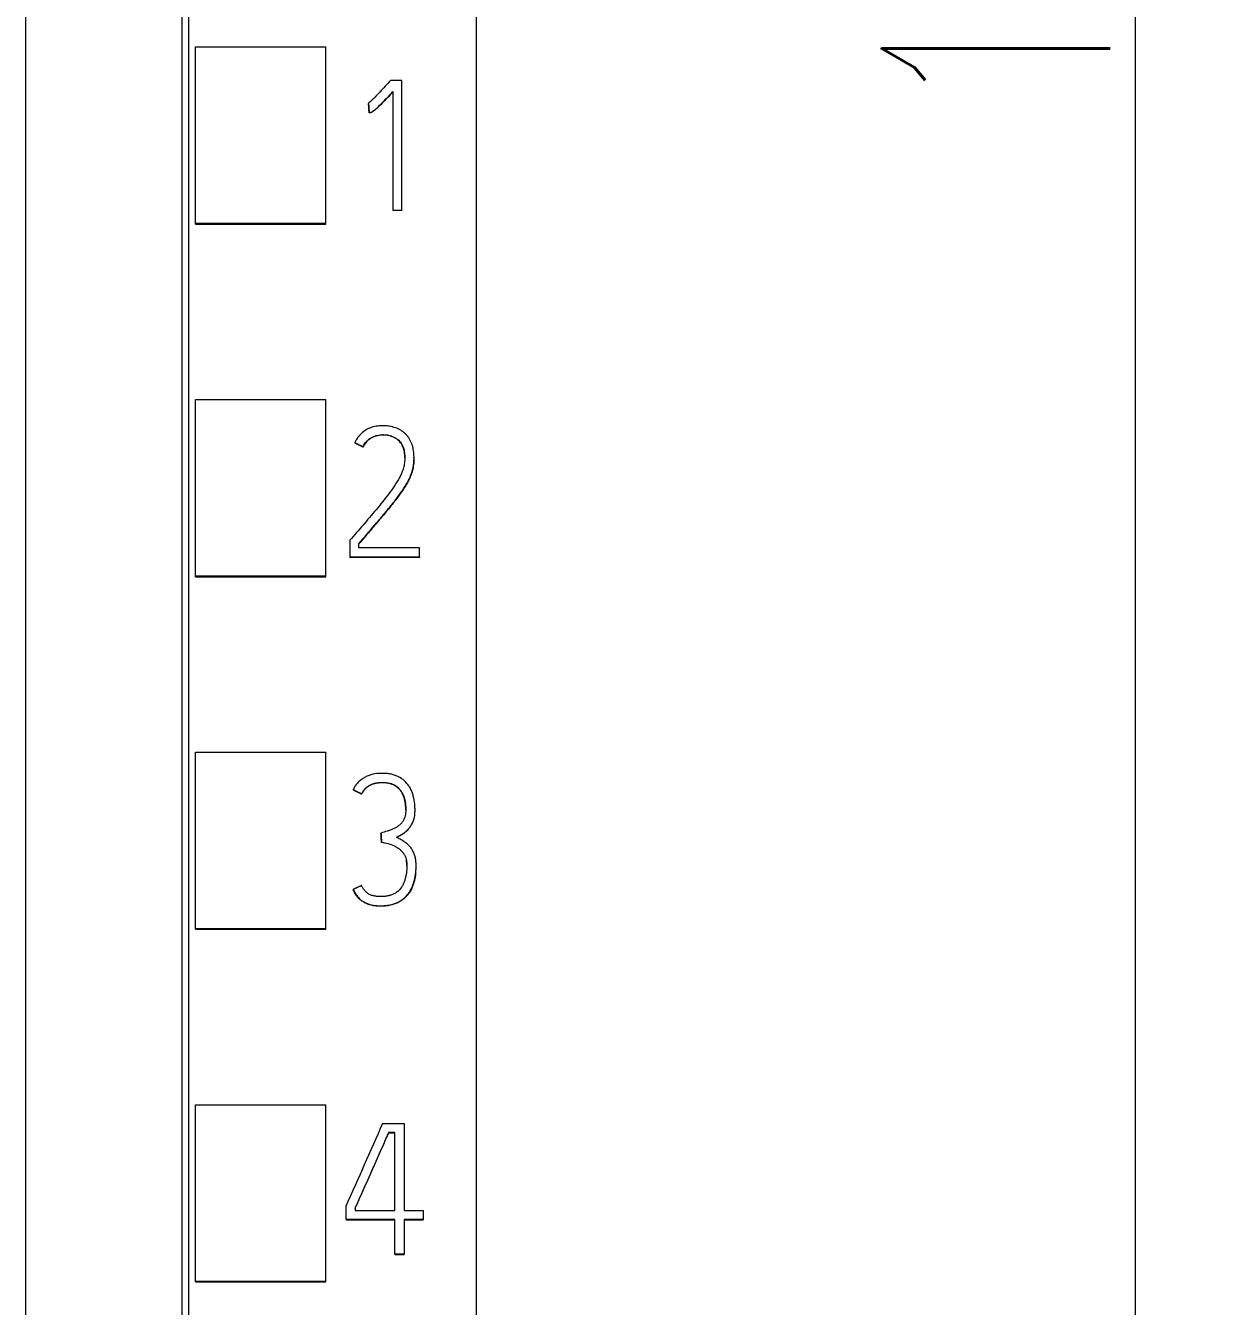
# Model space of a CAD drawing. Header units: millimetres. Extents: x 0 to 594, y 0 to 420.
# Drawn here: x 263.27 to 281.77, y 277.97 to 297.59 of the extents above; entities that cross this region are included whole.
import ezdxf

# ---------------------------------------------------------------- set-up
doc = ezdxf.new("R2010")
doc.units = ezdxf.units.MM
doc.layers.add('1', color=7, linetype='Continuous')
doc.layers.add('106', color=7, linetype='Continuous')
doc.styles.add('latin_extended', font='simplex.shx')
doc.dimstyles.get("Standard").update_dxf_attribs({"dimtxt": 0.18, "dimasz": 0.18, "dimexe": 0.18, "dimexo": 0.0625, "dimgap": 0.09, "dimtad": 0, "dimtih": 1, "dimtoh": 1, "dimdec": 4, "dimzin": 0, "dimdsep": 46, "dimtxsty": 'Standard', "dimcen": 0.09, "dimadec": 0, "dimazin": 0, "dimtfac": 1, "dimtdec": 4, "dimtofl": 0, "dimtmove": 0, "dimatfit": 3, "dimfxl": 1, "dimtolj": 1, "dimtzin": 0, "dimarcsym": 0})

# ---------------------------------------------------------------- blocks, each defined once
blk = doc.blocks.new('_U1')
at = {"layer": '106', "color": 7, "lineweight": 13}
for p, q in [((265.171041, 372.600565), (281.770981, 372.600565)), ((280.270981, 225.600565), (280.270981, 372.600565)), ((268.571777, 225.600565), (281.770981, 225.600565))]:
    blk.add_line(p, q, dxfattribs=at)
at = {"layer": '106', "color": 7, "lineweight": 25}
for points in [[(280.270981, 372.600565), (280.731765, 369.100567), (279.810197, 369.100564)], [(280.270981, 225.600565), (279.810197, 229.100564), (280.731765, 229.100567)]]:
    blk.add_solid(points, dxfattribs=at)
at = {"layer": '106', "color": 7, "linetype": 'Continuous', "lineweight": 18, "insert": (279.885428, 296.176223), "char_height": 3.5, "attachment_point": 7, "rotation": 90, "line_spacing_factor": 0.963855, "style": 'latin_extended'}
blk.add_mtext('\\W0.6447;147', dxfattribs=at)

msp = doc.modelspace()

# ---------------------------------------------------------------- linework, layer by layer
at = {"layer": '1', "color": 7, "linetype": 'Continuous', "lineweight": 13}
for p, q in [((270.171, 360.281), (270.171, 246.863)), ((265.771, 249.185), (265.771, 358.001)), ((265.871, 294.566), (265.871, 297.268)), ((265.871, 297.268), (267.871, 297.268)), ((267.871, 294.566), (267.871, 297.268)), ((269.035, 296.752), (268.86, 296.752)), ((269.035, 294.763), (269.035, 296.752)), ((268.896, 296.58), (268.896, 294.763)), ((268.524, 296.406), (268.524, 296.4)), ((268.533, 296.259), (268.533, 296.253)), ((268.896, 294.763), (268.896, 294.757)), ((268.896, 294.763), (269.035, 294.763)), ((269.035, 294.757), (268.896, 294.757)), ((269.035, 294.763), (269.035, 294.757)), ((265.871, 294.566), (267.871, 294.566)), ((265.871, 294.55), (265.871, 294.566)), ((265.871, 294.55), (267.871, 294.55)), ((267.871, 294.55), (267.871, 294.566)), ((265.871, 289.165), (265.871, 291.866)), ((265.871, 291.866), (267.871, 291.866)), ((267.871, 289.165), (267.871, 291.866)), ((268.313, 291.205), (268.313, 291.199)), ((268.438, 291.141), (268.438, 291.135)), ((269.22, 290.973), (269.22, 290.979)), ((268.238, 289.709), (268.238, 289.454)), ((268.377, 289.592), (268.377, 289.659)), ((269.304, 289.592), (268.377, 289.592)), ((269.304, 289.454), (269.304, 289.592)), ((268.238, 289.454), (268.238, 289.447)), ((268.238, 289.454), (269.304, 289.454)), ((269.304, 289.447), (268.238, 289.447)), ((269.304, 289.454), (269.304, 289.447)), ((265.871, 289.165), (267.871, 289.165)), ((265.871, 289.15), (265.871, 289.165)), ((267.871, 289.15), (267.871, 289.165)), ((265.871, 289.15), (267.871, 289.15)), ((265.871, 283.763), (265.871, 286.465)), ((265.871, 286.465), (267.871, 286.465)), ((267.871, 283.763), (267.871, 286.465)), ((268.29, 285.889), (268.29, 285.883)), ((268.417, 285.825), (268.417, 285.819)), ((269.236, 285.57), (269.236, 285.577)), ((268.714, 285.224), (268.714, 285.218)), ((268.723, 285.085), (268.723, 285.079)), ((269.252, 284.717), (269.252, 284.724)), ((268.29, 284.362), (268.29, 284.356)), ((265.871, 283.75), (265.871, 283.763)), ((265.871, 283.763), (267.871, 283.763)), ((265.871, 283.75), (267.871, 283.75)), ((267.871, 283.75), (267.871, 283.763)), ((265.871, 278.362), (265.871, 281.063)), ((265.871, 281.063), (267.871, 281.063)), ((267.871, 278.362), (267.871, 281.063)), ((268.739, 280.775), (269.069, 280.775)), ((269.069, 280.775), (269.069, 279.445)), ((268.831, 280.637), (268.831, 280.631)), ((268.928, 280.637), (268.831, 280.637)), ((268.831, 280.631), (268.928, 280.631)), ((268.928, 279.445), (268.928, 280.637)), ((268.179, 279.306), (268.179, 279.511)), ((268.318, 279.481), (268.318, 279.445)), ((268.318, 279.445), (268.928, 279.445)), ((269.069, 279.445), (269.363, 279.445)), ((269.363, 279.445), (269.363, 279.306)), ((268.179, 279.306), (268.179, 279.3)), ((268.928, 279.306), (268.179, 279.306)), ((268.179, 279.3), (268.928, 279.3)), ((268.928, 278.776), (268.928, 279.306)), ((269.069, 279.306), (269.069, 278.776)), ((269.363, 279.306), (269.069, 279.306)), ((269.069, 279.3), (269.363, 279.3)), ((269.363, 279.306), (269.363, 279.3)), ((269.069, 278.776), (268.928, 278.776)), ((268.928, 278.776), (268.928, 278.77)), ((268.928, 278.77), (269.069, 278.77)), ((269.069, 278.776), (269.069, 278.77)), ((265.871, 278.35), (265.871, 278.362)), ((265.871, 278.362), (267.871, 278.362)), ((265.871, 278.35), (267.871, 278.35)), ((267.871, 278.35), (267.871, 278.362))]:
    msp.add_line(p, q, dxfattribs=at)
msp.add_ellipse((278.569, 239.884), major_axis=(446.41, 1009.074), ratio=0.023151, start_param=1.540505, end_param=1.541759, dxfattribs=at)
for points, knots in [([(265.671, 248.9), (265.671, 252.241), (265.671, 260.206), (265.671, 272.845), (265.671, 288.332), (265.671, 302.626), (265.671, 316.836), (265.671, 331.402), (265.671, 345.572), (265.671, 355.142), (265.671, 358.186)], [0, 0, 0, 0, 0.091483, 0.21812, 0.346206, 0.515858, 0.610111, 0.736264, 0.916066, 1, 1, 1, 1]), ([(263.271, 355.121), (263.271, 353.098), (263.271, 344.549), (263.271, 331.402), (263.271, 316.836), (263.271, 302.626), (263.271, 288.332), (263.271, 272.845), (263.271, 260.087), (263.271, 251.205), (263.271, 246.948), (263.271, 246.15)], [0, 0, 0, 0, 0.055935, 0.236292, 0.362833, 0.457376, 0.627551, 0.756032, 0.883059, 0.978086, 1, 1, 1, 1]), ([(268.86, 296.752), (268.833, 296.722), (268.806, 296.692), (268.752, 296.633), (268.725, 296.603), (268.683, 296.559), (268.669, 296.545), (268.642, 296.516), (268.628, 296.501), (268.599, 296.473), (268.584, 296.459), (268.555, 296.432), (268.539, 296.419), (268.524, 296.406)], [0, 0, 0, 0, 0.25, 0.25, 0.5, 0.5, 0.625, 0.625, 0.75, 0.75, 0.875, 0.875, 1, 1, 1, 1]), ([(268.533, 296.259), (268.538, 296.259), (268.543, 296.26), (268.553, 296.262), (268.558, 296.263), (268.568, 296.267), (268.572, 296.269), (268.581, 296.274), (268.585, 296.277), (268.598, 296.286), (268.606, 296.292), (268.622, 296.305), (268.63, 296.311), (268.653, 296.332), (268.668, 296.346), (268.697, 296.374), (268.712, 296.388), (268.755, 296.432), (268.784, 296.461), (268.84, 296.52), (268.868, 296.55), (268.896, 296.58)], [0, 0, 0, 0, 0.03125, 0.03125, 0.0625, 0.0625, 0.09375, 0.09375, 0.125, 0.125, 0.1875, 0.1875, 0.25, 0.25, 0.375, 0.375, 0.5, 0.5, 0.75, 0.75, 1, 1, 1, 1]), ([(268.896, 296.574), (268.868, 296.544), (268.84, 296.514), (268.784, 296.455), (268.755, 296.425), (268.712, 296.382), (268.697, 296.368), (268.668, 296.339), (268.653, 296.325), (268.63, 296.305), (268.622, 296.298), (268.606, 296.286), (268.598, 296.279), (268.585, 296.271), (268.581, 296.268), (268.572, 296.263), (268.568, 296.26), (268.558, 296.257), (268.553, 296.256), (268.543, 296.254), (268.538, 296.253), (268.533, 296.253)], [0, 0, 0, 0, 0.25, 0.25, 0.5, 0.5, 0.625, 0.625, 0.75, 0.75, 0.8125, 0.8125, 0.875, 0.875, 0.90625, 0.90625, 0.9375, 0.9375, 0.96875, 0.96875, 1, 1, 1, 1]), ([(268.438, 291.141), (268.45, 291.164), (268.463, 291.187), (268.487, 291.217), (268.496, 291.226), (268.515, 291.245), (268.525, 291.253), (268.556, 291.276), (268.579, 291.288), (268.627, 291.308), (268.652, 291.315), (268.69, 291.322), (268.703, 291.324), (268.729, 291.326), (268.742, 291.327), (268.781, 291.326), (268.806, 291.323), (268.844, 291.315), (268.857, 291.311), (268.882, 291.303), (268.894, 291.298), (268.929, 291.282), (268.951, 291.268), (268.981, 291.244), (268.991, 291.235), (269.009, 291.216), (269.017, 291.206), (269.028, 291.19), (269.031, 291.184), (269.038, 291.173), (269.047, 291.156), (269.054, 291.138), (269.062, 291.113), (269.066, 291.1), (269.071, 291.075), (269.073, 291.062), (269.076, 291.036), (269.078, 291.024), (269.079, 290.998), (269.079, 290.985), (269.079, 290.959), (269.079, 290.946), (269.077, 290.92), (269.076, 290.907), (269.07, 290.869), (269.065, 290.843), (269.056, 290.806), (269.052, 290.794), (269.044, 290.769), (269.039, 290.757), (269.024, 290.721), (269.013, 290.697), (268.99, 290.652), (268.977, 290.63), (268.95, 290.586), (268.936, 290.565), (268.894, 290.501), (268.864, 290.459), (268.771, 290.335), (268.706, 290.256), (268.607, 290.137), (268.574, 290.098), (268.507, 290.02), (268.474, 289.981), (268.407, 289.903), (268.373, 289.864), (268.306, 289.786), (268.272, 289.747), (268.238, 289.709)], [0, 0, 0, 0, 0.03125, 0.03125, 0.046875, 0.046875, 0.0625, 0.0625, 0.09375, 0.09375, 0.125, 0.125, 0.140625, 0.140625, 0.15625, 0.15625, 0.1875, 0.1875, 0.203125, 0.203125, 0.21875, 0.21875, 0.25, 0.25, 0.265625, 0.265625, 0.28125, 0.28125, 0.289063, 0.289063, 0.296875, 0.3125, 0.3125, 0.328125, 0.328125, 0.34375, 0.34375, 0.359375, 0.359375, 0.375, 0.375, 0.390625, 0.390625, 0.40625, 0.40625, 0.4375, 0.4375, 0.453125, 0.453125, 0.46875, 0.46875, 0.5, 0.5, 0.53125, 0.53125, 0.5625, 0.5625, 0.625, 0.625, 0.75, 0.75, 0.8125, 0.8125, 0.875, 0.875, 0.9375, 0.9375, 1, 1, 1, 1]), ([(268.377, 289.659), (268.416, 289.705), (268.455, 289.751), (268.533, 289.843), (268.572, 289.888), (268.65, 289.98), (268.69, 290.026), (268.767, 290.118), (268.805, 290.165), (268.881, 290.258), (268.919, 290.305), (268.974, 290.377), (268.992, 290.402), (269.027, 290.451), (269.044, 290.476), (269.077, 290.526), (269.094, 290.551), (269.124, 290.603), (269.138, 290.63), (269.157, 290.671), (269.163, 290.684), (269.174, 290.713), (269.179, 290.727), (269.193, 290.77), (269.2, 290.8), (269.212, 290.859), (269.216, 290.888), (269.219, 290.933), (269.22, 290.948), (269.221, 290.979), (269.22, 290.994), (269.219, 291.039), (269.215, 291.069), (269.207, 291.114), (269.204, 291.128), (269.196, 291.158), (269.192, 291.172), (269.181, 291.201), (269.175, 291.215), (269.162, 291.242), (269.155, 291.255), (269.142, 291.274), (269.138, 291.28), (269.129, 291.292), (269.124, 291.298), (269.11, 291.316), (269.1, 291.327), (269.078, 291.348), (269.067, 291.358), (269.049, 291.372), (269.043, 291.377), (269.03, 291.385), (269.024, 291.389), (268.991, 291.409), (268.963, 291.421), (268.92, 291.436), (268.906, 291.44), (268.876, 291.448), (268.861, 291.451), (268.831, 291.457), (268.817, 291.458), (268.786, 291.461), (268.771, 291.462), (268.741, 291.463), (268.726, 291.462), (268.696, 291.461), (268.681, 291.46), (268.635, 291.455), (268.606, 291.449), (268.563, 291.435), (268.548, 291.43), (268.528, 291.42), (268.521, 291.417), (268.507, 291.41), (268.5, 291.407), (268.468, 291.388), (268.443, 291.37), (268.409, 291.34), (268.398, 291.329), (268.378, 291.306), (268.368, 291.295), (268.341, 291.259), (268.326, 291.233), (268.313, 291.205)], [0, 0, 0, 0, 0.0625, 0.0625, 0.125, 0.125, 0.1875, 0.1875, 0.25, 0.25, 0.3125, 0.3125, 0.34375, 0.34375, 0.375, 0.375, 0.40625, 0.40625, 0.4375, 0.4375, 0.453125, 0.453125, 0.46875, 0.46875, 0.5, 0.5, 0.53125, 0.53125, 0.546875, 0.546875, 0.5625, 0.5625, 0.59375, 0.59375, 0.609375, 0.609375, 0.625, 0.625, 0.640625, 0.640625, 0.65625, 0.65625, 0.664062, 0.664062, 0.671875, 0.671875, 0.6875, 0.6875, 0.703125, 0.703125, 0.710937, 0.710937, 0.71875, 0.71875, 0.75, 0.75, 0.765625, 0.765625, 0.78125, 0.78125, 0.796875, 0.796875, 0.8125, 0.8125, 0.828125, 0.828125, 0.84375, 0.84375, 0.875, 0.875, 0.890625, 0.890625, 0.898437, 0.898437, 0.90625, 0.90625, 0.9375, 0.9375, 0.953125, 0.953125, 0.96875, 0.96875, 1, 1, 1, 1]), ([(269.079, 290.97), (269.079, 290.98), (269.079, 290.991), (269.078, 291.014), (269.077, 291.027), (269.074, 291.052), (269.072, 291.065), (269.067, 291.091), (269.063, 291.103), (269.056, 291.128), (269.051, 291.14), (269.043, 291.158), (269.04, 291.164), (269.033, 291.175), (269.03, 291.181), (269.011, 291.208), (268.994, 291.227), (268.968, 291.248), (268.963, 291.252), (268.953, 291.259), (268.936, 291.27), (268.908, 291.286), (268.884, 291.296), (268.859, 291.305), (268.847, 291.308), (268.809, 291.317), (268.783, 291.32), (268.73, 291.321), (268.692, 291.317), (268.654, 291.309), (268.628, 291.301), (268.616, 291.297), (268.592, 291.287), (268.58, 291.282), (268.557, 291.269), (268.546, 291.262), (268.514, 291.239), (268.496, 291.221), (268.472, 291.191), (268.464, 291.18), (268.45, 291.158), (268.444, 291.147), (268.438, 291.135)], [0, 0, 0, 0, 0.034384, 0.034384, 0.076368, 0.076368, 0.118351, 0.118351, 0.160334, 0.160334, 0.202317, 0.202317, 0.223309, 0.223309, 0.244301, 0.244301, 0.328267, 0.328267, 0.349259, 0.349259, 0.370251, 0.412234, 0.454217, 0.454217, 0.496201, 0.496201, 0.580167, 0.580167, 0.664134, 0.706117, 0.706117, 0.7481, 0.7481, 0.790084, 0.790084, 0.832067, 0.832067, 0.916033, 0.916033, 0.958017, 0.958017, 1, 1, 1, 1]), ([(269.22, 290.972), (269.22, 290.967), (269.22, 290.961), (269.22, 290.94), (269.219, 290.925), (269.216, 290.88), (269.211, 290.85), (269.2, 290.791), (269.193, 290.762), (269.178, 290.719), (269.173, 290.705), (269.162, 290.676), (269.156, 290.662), (269.137, 290.621), (269.123, 290.595), (269.092, 290.543), (269.076, 290.518), (269.043, 290.468), (269.026, 290.443), (268.991, 290.395), (268.973, 290.37), (268.919, 290.298), (268.881, 290.251), (268.805, 290.158), (268.767, 290.112), (268.689, 290.019), (268.65, 289.974), (268.572, 289.882), (268.533, 289.836), (268.455, 289.744), (268.416, 289.698), (268.377, 289.653)], [0, 0, 0, 0, 0.010377, 0.010377, 0.038652, 0.038652, 0.095202, 0.095202, 0.151752, 0.151752, 0.180027, 0.180027, 0.208302, 0.208302, 0.264851, 0.264851, 0.321401, 0.321401, 0.377951, 0.377951, 0.434501, 0.434501, 0.547601, 0.547601, 0.660701, 0.660701, 0.7738, 0.7738, 0.8869, 0.8869, 1, 1, 1, 1]), ([(268.953, 285.16), (268.971, 285.169), (268.988, 285.179), (269.023, 285.198), (269.04, 285.209), (269.065, 285.225), (269.073, 285.231), (269.089, 285.243), (269.097, 285.249), (269.112, 285.263), (269.119, 285.269), (269.133, 285.284), (269.14, 285.291), (269.16, 285.314), (269.172, 285.331), (269.187, 285.357), (269.192, 285.366), (269.201, 285.384), (269.205, 285.393), (269.216, 285.422), (269.222, 285.441), (269.23, 285.48), (269.232, 285.5), (269.235, 285.541), (269.236, 285.561), (269.236, 285.601), (269.235, 285.621), (269.231, 285.681), (269.226, 285.721), (269.212, 285.78), (269.207, 285.8), (269.195, 285.839), (269.181, 285.876), (269.162, 285.912), (269.141, 285.947), (269.129, 285.963), (269.104, 285.994), (269.083, 286.016), (269.06, 286.036), (269.044, 286.048), (269.036, 286.054), (268.993, 286.083), (268.957, 286.1), (268.908, 286.115), (268.899, 286.118), (268.879, 286.123), (268.849, 286.13), (268.8, 286.136), (268.759, 286.138), (268.719, 286.139), (268.699, 286.138), (268.638, 286.134), (268.599, 286.128), (268.551, 286.113), (268.541, 286.11), (268.522, 286.103), (268.512, 286.1), (268.485, 286.087), (268.449, 286.068), (268.416, 286.045), (268.392, 286.026), (268.385, 286.019), (268.37, 286.005), (268.363, 285.998), (268.342, 285.975), (268.33, 285.959), (268.313, 285.934), (268.308, 285.925), (268.298, 285.908), (268.294, 285.898), (268.29, 285.889)], [0, 0, 0, 0, 0.03125, 0.03125, 0.0625, 0.0625, 0.078125, 0.078125, 0.09375, 0.09375, 0.109375, 0.109375, 0.125, 0.125, 0.15625, 0.15625, 0.171875, 0.171875, 0.1875, 0.1875, 0.21875, 0.21875, 0.25, 0.25, 0.28125, 0.28125, 0.3125, 0.3125, 0.375, 0.375, 0.40625, 0.40625, 0.4375, 0.46875, 0.46875, 0.5, 0.5, 0.53125, 0.546875, 0.546875, 0.5625, 0.5625, 0.625, 0.625, 0.640625, 0.640625, 0.65625, 0.6875, 0.71875, 0.71875, 0.75, 0.75, 0.8125, 0.8125, 0.828125, 0.828125, 0.84375, 0.84375, 0.875, 0.90625, 0.90625, 0.921875, 0.921875, 0.9375, 0.9375, 0.96875, 0.96875, 0.984375, 0.984375, 1, 1, 1, 1]), ([(268.417, 285.825), (268.425, 285.84), (268.433, 285.854), (268.451, 285.882), (268.462, 285.894), (268.479, 285.912), (268.485, 285.918), (268.498, 285.929), (268.504, 285.934), (268.518, 285.944), (268.524, 285.948), (268.538, 285.957), (268.546, 285.961), (268.568, 285.971), (268.584, 285.977), (268.616, 285.987), (268.632, 285.99), (268.664, 285.996), (268.681, 285.997), (268.714, 286), (268.73, 286), (268.78, 285.999), (268.813, 285.996), (268.853, 285.986), (268.861, 285.984), (268.877, 285.979), (268.885, 285.976), (268.908, 285.967), (268.923, 285.959), (268.944, 285.946), (268.951, 285.941), (268.964, 285.931), (268.97, 285.925), (268.988, 285.909), (268.999, 285.896), (269.015, 285.877), (269.02, 285.87), (269.029, 285.856), (269.042, 285.835), (269.053, 285.813), (269.065, 285.782), (269.071, 285.766), (269.08, 285.734), (269.083, 285.718), (269.091, 285.669), (269.094, 285.637), (269.095, 285.587), (269.094, 285.57), (269.093, 285.537), (269.092, 285.521), (269.088, 285.496), (269.086, 285.488), (269.082, 285.472), (269.079, 285.464), (269.071, 285.441), (269.063, 285.426), (269.05, 285.405), (269.045, 285.398), (269.035, 285.385), (269.03, 285.378), (269.019, 285.366), (269.013, 285.36), (269.001, 285.349), (268.995, 285.343), (268.975, 285.328), (268.961, 285.318), (268.933, 285.301), (268.919, 285.294), (268.888, 285.28), (268.873, 285.274), (268.841, 285.263), (268.826, 285.258), (268.778, 285.243), (268.746, 285.233), (268.714, 285.224)], [0, 0, 0, 0, 0.03125, 0.03125, 0.0625, 0.0625, 0.078125, 0.078125, 0.09375, 0.09375, 0.109375, 0.109375, 0.125, 0.125, 0.15625, 0.15625, 0.1875, 0.1875, 0.21875, 0.21875, 0.25, 0.25, 0.3125, 0.3125, 0.328125, 0.328125, 0.34375, 0.34375, 0.375, 0.375, 0.390625, 0.390625, 0.40625, 0.40625, 0.4375, 0.4375, 0.453125, 0.453125, 0.46875, 0.5, 0.5, 0.53125, 0.53125, 0.5625, 0.5625, 0.625, 0.625, 0.65625, 0.65625, 0.6875, 0.6875, 0.703125, 0.703125, 0.71875, 0.71875, 0.75, 0.75, 0.765625, 0.765625, 0.78125, 0.78125, 0.796875, 0.796875, 0.8125, 0.8125, 0.84375, 0.84375, 0.875, 0.875, 0.90625, 0.90625, 0.9375, 0.9375, 1, 1, 1, 1]), ([(269.094, 285.581), (269.094, 285.586), (269.094, 285.59), (269.094, 285.627), (269.092, 285.66), (269.084, 285.708), (269.08, 285.725), (269.074, 285.749), (269.072, 285.757), (269.066, 285.773), (269.063, 285.78), (269.054, 285.804), (269.047, 285.818), (269.031, 285.847), (269.022, 285.862), (269.001, 285.888), (268.99, 285.9), (268.972, 285.917), (268.966, 285.923), (268.953, 285.933), (268.946, 285.938), (268.925, 285.952), (268.911, 285.959), (268.88, 285.972), (268.864, 285.977), (268.832, 285.985), (268.815, 285.988), (268.782, 285.992), (268.766, 285.993), (268.733, 285.994), (268.716, 285.994), (268.683, 285.991), (268.666, 285.99), (268.634, 285.985), (268.617, 285.981), (268.594, 285.974), (268.586, 285.971), (268.57, 285.965), (268.562, 285.962), (268.547, 285.955), (268.54, 285.951), (268.526, 285.943), (268.519, 285.938), (268.498, 285.924), (268.486, 285.913), (268.462, 285.889), (268.452, 285.876), (268.433, 285.849), (268.425, 285.834), (268.417, 285.819)], [0, 0, 0, 0, 0.012687, 0.012687, 0.111418, 0.111418, 0.160784, 0.160784, 0.185467, 0.185467, 0.21015, 0.21015, 0.259515, 0.259515, 0.308881, 0.308881, 0.358247, 0.358247, 0.382929, 0.382929, 0.407612, 0.407612, 0.456978, 0.456978, 0.506343, 0.506343, 0.555709, 0.555709, 0.605075, 0.605075, 0.65444, 0.65444, 0.703806, 0.703806, 0.753172, 0.753172, 0.777855, 0.777855, 0.802537, 0.802537, 0.82722, 0.82722, 0.851903, 0.851903, 0.901269, 0.901269, 0.950634, 0.950634, 1, 1, 1, 1]), ([(269.142, 285.287), (269.13, 285.274), (269.118, 285.262), (269.098, 285.244), (269.09, 285.238), (269.074, 285.225), (269.066, 285.22), (269.041, 285.203), (269.024, 285.193), (268.989, 285.173), (268.971, 285.163), (268.953, 285.154)], [0, 0, 0, 0, 0.21875, 0.21875, 0.348958, 0.348958, 0.479167, 0.479167, 0.739583, 0.739583, 1, 1, 1, 1]), ([(268.29, 284.362), (268.298, 284.342), (268.308, 284.324), (268.329, 284.287), (268.34, 284.27), (268.36, 284.245), (268.367, 284.237), (268.382, 284.222), (268.39, 284.214), (268.413, 284.194), (268.431, 284.182), (268.458, 284.166), (268.467, 284.161), (268.486, 284.152), (268.496, 284.148), (268.525, 284.136), (268.545, 284.13), (268.586, 284.12), (268.607, 284.116), (268.649, 284.111), (268.67, 284.11), (268.712, 284.109), (268.733, 284.11), (268.775, 284.112), (268.796, 284.114), (268.827, 284.119), (268.837, 284.12), (268.858, 284.125), (268.868, 284.127), (268.899, 284.135), (268.919, 284.141), (268.948, 284.153), (268.958, 284.157), (268.977, 284.166), (268.987, 284.171), (269.014, 284.186), (269.032, 284.198), (269.065, 284.223), (269.08, 284.237), (269.11, 284.267), (269.124, 284.283), (269.149, 284.317), (269.16, 284.335), (269.175, 284.362), (269.18, 284.372), (269.189, 284.391), (269.193, 284.401), (269.213, 284.449), (269.225, 284.49), (269.238, 284.551), (269.241, 284.572), (269.247, 284.613), (269.249, 284.634), (269.252, 284.676), (269.252, 284.697), (269.252, 284.739), (269.252, 284.76), (269.249, 284.801), (269.246, 284.822), (269.24, 284.853), (269.237, 284.863), (269.231, 284.884), (269.228, 284.894), (269.216, 284.924), (269.207, 284.943), (269.191, 284.97), (269.186, 284.979), (269.173, 284.997), (269.167, 285.005), (269.146, 285.03), (269.131, 285.044), (269.099, 285.072), (269.081, 285.084), (269.046, 285.108), (269.027, 285.119), (268.99, 285.14), (268.972, 285.15), (268.953, 285.16)], [0, 0, 0, 0, 0.03125, 0.03125, 0.0625, 0.0625, 0.078125, 0.078125, 0.09375, 0.09375, 0.125, 0.125, 0.140625, 0.140625, 0.15625, 0.15625, 0.1875, 0.1875, 0.21875, 0.21875, 0.25, 0.25, 0.28125, 0.28125, 0.3125, 0.3125, 0.328125, 0.328125, 0.34375, 0.34375, 0.375, 0.375, 0.390625, 0.390625, 0.40625, 0.40625, 0.4375, 0.4375, 0.46875, 0.46875, 0.5, 0.5, 0.53125, 0.53125, 0.546875, 0.546875, 0.5625, 0.5625, 0.625, 0.625, 0.65625, 0.65625, 0.6875, 0.6875, 0.71875, 0.71875, 0.75, 0.75, 0.78125, 0.78125, 0.796875, 0.796875, 0.8125, 0.8125, 0.84375, 0.84375, 0.859375, 0.859375, 0.875, 0.875, 0.90625, 0.90625, 0.9375, 0.9375, 0.96875, 0.96875, 1, 1, 1, 1]), ([(268.723, 285.085), (268.757, 285.08), (268.79, 285.072), (268.856, 285.053), (268.888, 285.042), (268.934, 285.019), (268.95, 285.011), (268.979, 284.992), (268.993, 284.982), (269.012, 284.965), (269.019, 284.959), (269.031, 284.947), (269.037, 284.94), (269.053, 284.921), (269.063, 284.907), (269.077, 284.884), (269.081, 284.877), (269.088, 284.861), (269.091, 284.853), (269.1, 284.828), (269.104, 284.812), (269.109, 284.777), (269.11, 284.76), (269.111, 284.725), (269.111, 284.708), (269.109, 284.657), (269.105, 284.622), (269.096, 284.572), (269.093, 284.555), (269.084, 284.521), (269.08, 284.505), (269.069, 284.472), (269.062, 284.455), (269.047, 284.424), (269.039, 284.409), (269.01, 284.365), (268.986, 284.34), (268.951, 284.315), (268.944, 284.31), (268.929, 284.301), (268.921, 284.296), (268.898, 284.285), (268.882, 284.278), (268.857, 284.27), (268.849, 284.268), (268.832, 284.264), (268.806, 284.258), (268.764, 284.252), (268.729, 284.251), (268.695, 284.251), (268.677, 284.252), (268.643, 284.254), (268.626, 284.257), (268.592, 284.264), (268.575, 284.268), (268.542, 284.281), (268.527, 284.289), (268.505, 284.303), (268.498, 284.309), (268.485, 284.32), (268.479, 284.326), (268.467, 284.339), (268.462, 284.345), (268.451, 284.359), (268.446, 284.367), (268.432, 284.389), (268.424, 284.404), (268.417, 284.42)], [0, 0, 0, 0, 0.0625, 0.0625, 0.125, 0.125, 0.15625, 0.15625, 0.1875, 0.1875, 0.203125, 0.203125, 0.21875, 0.21875, 0.25, 0.25, 0.265625, 0.265625, 0.28125, 0.28125, 0.3125, 0.3125, 0.34375, 0.34375, 0.375, 0.375, 0.4375, 0.4375, 0.46875, 0.46875, 0.5, 0.5, 0.53125, 0.53125, 0.5625, 0.5625, 0.625, 0.625, 0.640625, 0.640625, 0.65625, 0.65625, 0.6875, 0.6875, 0.703125, 0.703125, 0.71875, 0.75, 0.78125, 0.78125, 0.8125, 0.8125, 0.84375, 0.84375, 0.875, 0.875, 0.90625, 0.90625, 0.921875, 0.921875, 0.9375, 0.9375, 0.953125, 0.953125, 0.96875, 0.96875, 1, 1, 1, 1]), ([(269.111, 284.721), (269.111, 284.725), (269.111, 284.73), (269.111, 284.752), (269.11, 284.769), (269.106, 284.794), (269.104, 284.802), (269.102, 284.81)], [0, 0, 0, 0, 0.153515, 0.153515, 0.727403, 0.727403, 1, 1, 1, 1]), ([(269.247, 284.615), (269.246, 284.607), (269.245, 284.598), (269.242, 284.569), (269.238, 284.548), (269.226, 284.486), (269.214, 284.446), (269.195, 284.398), (269.191, 284.388), (269.182, 284.369), (269.177, 284.36), (269.162, 284.332), (269.15, 284.314), (269.126, 284.28), (269.112, 284.264), (269.09, 284.241), (269.083, 284.233), (269.067, 284.219), (269.059, 284.212), (269.034, 284.193), (269.016, 284.181), (268.989, 284.166), (268.98, 284.161), (268.961, 284.152), (268.951, 284.147), (268.901, 284.128), (268.861, 284.118), (268.798, 284.108), (268.777, 284.106), (268.735, 284.104), (268.714, 284.103), (268.672, 284.104), (268.651, 284.105), (268.619, 284.109), (268.609, 284.11), (268.588, 284.113), (268.577, 284.116), (268.546, 284.123), (268.526, 284.13), (268.497, 284.141), (268.487, 284.145), (268.468, 284.155), (268.459, 284.16), (268.431, 284.176), (268.414, 284.188), (268.39, 284.208), (268.382, 284.215), (268.367, 284.231), (268.36, 284.239), (268.34, 284.264), (268.329, 284.281), (268.308, 284.318), (268.298, 284.336), (268.29, 284.356)], [0, 0, 0, 0, 0.019264, 0.019264, 0.065966, 0.065966, 0.15937, 0.15937, 0.18272, 0.18272, 0.206071, 0.206071, 0.252773, 0.252773, 0.299475, 0.299475, 0.322825, 0.322825, 0.346176, 0.346176, 0.392878, 0.392878, 0.416229, 0.416229, 0.43958, 0.43958, 0.532983, 0.532983, 0.579685, 0.579685, 0.626386, 0.626386, 0.673088, 0.673088, 0.696439, 0.696439, 0.71979, 0.71979, 0.766492, 0.766492, 0.789842, 0.789842, 0.813193, 0.813193, 0.859895, 0.859895, 0.883246, 0.883246, 0.906597, 0.906597, 0.953298, 0.953298, 1, 1, 1, 1]), ([(268.831, 280.637), (268.82, 280.613), (268.81, 280.589), (268.788, 280.54), (268.778, 280.516), (268.746, 280.444), (268.725, 280.396), (268.682, 280.299), (268.661, 280.251), (268.618, 280.154), (268.597, 280.106), (268.554, 280.01), (268.533, 279.962), (268.49, 279.866), (268.468, 279.817), (268.426, 279.721), (268.404, 279.673), (268.372, 279.601), (268.361, 279.577), (268.345, 279.541), (268.339, 279.529), (268.329, 279.505), (268.323, 279.493), (268.318, 279.481)], [0, 0, 0, 0, 0.0625, 0.0625, 0.125, 0.125, 0.25, 0.25, 0.375, 0.375, 0.5, 0.5, 0.625, 0.625, 0.75, 0.75, 0.875, 0.875, 0.9375, 0.9375, 0.96875, 0.96875, 1, 1, 1, 1]), ([(268.318, 279.475), (268.323, 279.486), (268.329, 279.498), (268.339, 279.522), (268.345, 279.535), (268.361, 279.571), (268.372, 279.595), (268.404, 279.667), (268.426, 279.715), (268.468, 279.811), (268.49, 279.859), (268.533, 279.956), (268.554, 280.004), (268.597, 280.1), (268.618, 280.148), (268.661, 280.245), (268.682, 280.293), (268.725, 280.389), (268.746, 280.438), (268.778, 280.51), (268.788, 280.534), (268.81, 280.582), (268.82, 280.606), (268.831, 280.631)], [0, 0, 0, 0, 0.03125, 0.03125, 0.0625, 0.0625, 0.125, 0.125, 0.25, 0.25, 0.375, 0.375, 0.5, 0.5, 0.625, 0.625, 0.75, 0.75, 0.875, 0.875, 0.9375, 0.9375, 1, 1, 1, 1])]:
    msp.add_open_spline(points, degree=3, knots=knots, dxfattribs=at)
for points, weights in [([(268.524, 296.406), (268.528, 296.333), (268.533, 296.259)], [0.500000018061, 0.499999981939, 0.500000018061]), ([(268.533, 296.253), (268.528, 296.326), (268.524, 296.4)], [0.499999996815, 0.500000003185, 0.499999996815]), ([(268.313, 291.205), (268.376, 291.173), (268.438, 291.141)], [0.500000104134, 0.499999895866, 0.500000104134]), ([(268.438, 291.135), (268.376, 291.167), (268.313, 291.199)], [0.500000092294, 0.499999907706, 0.500000092294]), ([(268.29, 285.889), (268.354, 285.857), (268.417, 285.825)], [0.500000022956, 0.499999977044, 0.500000022956]), ([(268.417, 285.819), (268.354, 285.851), (268.29, 285.883)], [0.499999955127, 0.500000044873, 0.499999955127]), ([(268.714, 285.224), (268.718, 285.155), (268.723, 285.085)], [0.499999978275, 0.500000021725, 0.499999978275]), ([(268.723, 285.079), (268.718, 285.148), (268.714, 285.218)], [0.500000012737, 0.499999987263, 0.500000012737]), ([(268.417, 284.42), (268.354, 284.391), (268.29, 284.362)], [0.500000064377, 0.499999935623, 0.500000064377])]:
    msp.add_rational_spline(points, weights, degree=2, dxfattribs=at)
msp.add_open_spline([(268.792, 285.064), (268.769, 285.07), (268.746, 285.075), (268.723, 285.079)], degree=3, dxfattribs=at)

# ---------------------------------------------------------------- dimensions: what is measured, and where the dimension line sits
at = {"layer": '106', "color": 7, "linetype": 'Continuous', "lineweight": 18}
dim = msp.add_linear_dim(base=(280.271, 372.601), p1=(268.572, 225.601), p2=(265.171, 372.601), angle=90, dimstyle='Standard', override={"dimtxt": 3.5, "dimasz": 3.5, "dimexe": 1.5, "dimexo": 0, "dimgap": 1.75, "dimtad": 1, "dimtih": 0, "dimtoh": 0, "dimdec": 1, "dimlfac": 1, "dimzin": 8, "dimdsep": 44, "dimlunit": 2, "dimtxsty": 'latin_extended', "dimsah": 1, "dimse1": 0, "dimse2": 0, "dimsd1": 0, "dimsd2": 0, "dimclrd": 7, "dimclre": 7, "dimclrt": 7, "dimtol": 0, "dimtm": -0.2, "dimtfac": 0.714286, "dimtdec": 2, "dimtofl": 1, "dimtmove": 0, "dimtzin": 8, "dimlwd": 13, "dimlwe": 13}, dxfattribs=at)
dim.commit()
dim.dimension.update_dxf_attribs({"geometry": '_U1', "text_midpoint": (280.271, 299.101), "dimtype": 160})

doc.saveas('drawing.dxf')
